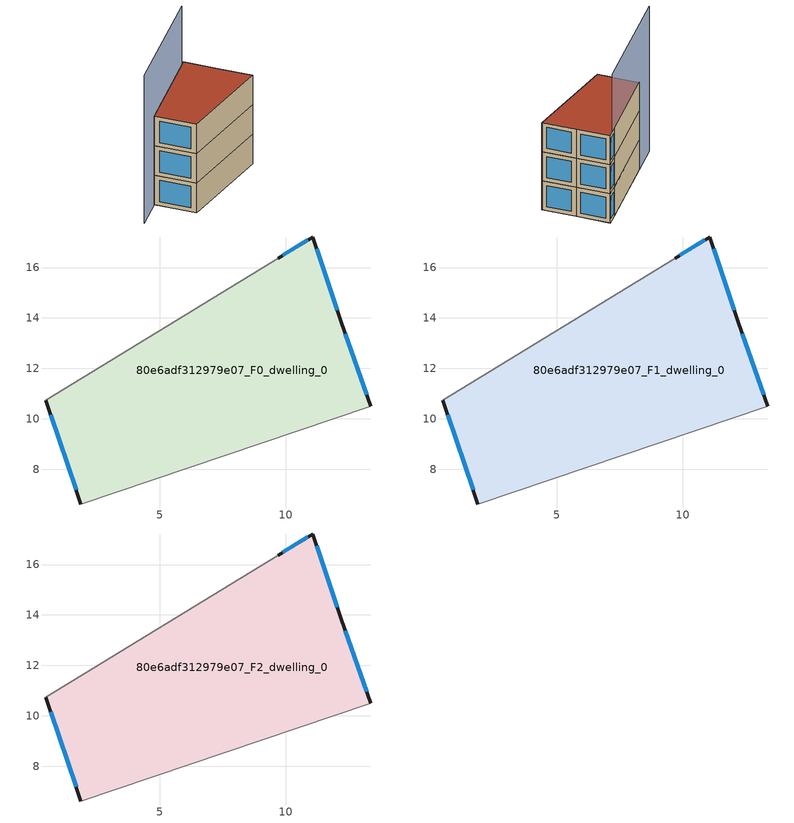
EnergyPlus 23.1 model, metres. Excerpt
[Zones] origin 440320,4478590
80e6adf312979e07_F0_dwelling_0
 floor ground (EU_floor_Construction): 13.37,10.49 12.2,13.83 11.06,17.21 9.7,16.37 0.47,10.74 1.87,6.62 z0
 wall outside (EU_wall_Construction): 1.87,6.62 0.47,10.74 / 9.7,16.37 11.06,17.21 12.2,13.83 13.37,10.49 z0:3
 wall adiabatic (EU_wall_Construction): 13.37,10.49 1.87,6.62 / 0.47,10.74 9.7,16.37 z0:3
 window (EU_Window_Construction): 11.22,16.74 12.04,14.3 / 12.36,13.37 13.21,10.95 / 1.67,7.19 0.66,10.16 / 9.89,16.49 10.87,17.09 z0.42:2.58
80e6adf312979e07_F1_dwelling_0
 floor to 80e6adf312979e07_F0_dwelling_0 (EU_floor_Construction): 13.37,10.49 12.19,13.83 11.06,17.21 9.7,16.37 0.47,10.74 1.87,6.62 z3
 wall outside (EU_wall_Construction): 1.87,6.62 0.47,10.74 / 9.7,16.37 11.06,17.21 12.2,13.83 13.37,10.49 z3:6
 wall adiabatic (EU_wall_Construction): 13.37,10.49 1.87,6.62 / 0.47,10.74 9.7,16.37 z3:6
 window (EU_Window_Construction): 11.22,16.74 12.04,14.3 / 12.36,13.37 13.21,10.95 / 1.67,7.19 0.66,10.16 / 9.89,16.49 10.87,17.09 z3.42:5.58
80e6adf312979e07_F2_dwelling_0
 floor to 80e6adf312979e07_F1_dwelling_0 (EU_floor_Construction): 13.37,10.49 12.19,13.83 11.06,17.21 9.7,16.37 0.47,10.74 1.87,6.62 z6
 wall outside (EU_wall_Construction): 1.87,6.62 0.47,10.74 / 9.7,16.37 11.06,17.21 12.2,13.83 13.37,10.49 z6:9
 wall adiabatic (EU_wall_Construction): 13.37,10.49 1.87,6.62 / 0.47,10.74 9.7,16.37 z6:9
 window (EU_Window_Construction): 11.22,16.74 12.04,14.3 / 12.36,13.37 13.21,10.95 / 1.67,7.19 0.66,10.16 / 9.89,16.49 10.87,17.09 z6.42:8.58
 roof outside (EU_roof_Construction): 11.06,17.21 12.2,13.83 13.37,10.49 1.87,6.62 0.47,10.74 9.7,16.37 z9
shading: 10.41,16.81 -3.13,8.54 z0:15
[Building]
EU S2 Campaign: North Axis=0; Terrain=City; Solar Distribution=FullExterior
[Site:Location]
Madrid: Latitude=40.5; Longitude=-3.5; Time Zone=1; Elevation=609
[SizingPeriod:WeatherFileDays]
AnnualSizingPeriod: Begin Month=1; Begin Day of Month=1; End Month=12; End Day of Month=31; Day of Week for Start Day=Monday; Use Weather File Daylight Saving Period=No; Use Weather File Rain and Snow Indicators=No
[MATERIAL]
EU_InternalMass_Material: Roughness=MediumRough; Thickness=0.1; Conductivity=1; Density=1800; Specific Heat=900; Thermal Absorptance=0.9; Solar Absorptance=0.7; Visible Absorptance=0.7
[MATERIAL:NOMASS] Roughness=MediumRough; Thermal Absorptance=0.9; Solar Absorptance=0.7; Visible Absorptance=0.7
Name | Thermal Resistance
EU_wall_NoMass | 1.60022
EU_roof_NoMass | 1.57597
EU_floor_NoMass | 0.470652
[WINDOWMATERIAL:SIMPLEGLAZINGSYSTEM]
EU_Window_SimpleGlazing: UFactor=3.28802; Solar Heat Gain Coefficient=0.85; Visible Transmittance=0.85
[CONSTRUCTION]
EU_wall_Construction: EU_wall_NoMass
EU_roof_Construction: EU_roof_NoMass
EU_floor_Construction: EU_floor_NoMass
EU_InternalMass_Construction: EU_InternalMass_Material
EU_Window_Construction: EU_Window_SimpleGlazing
[ZONE] Type=1; Multiplier=1; Ceiling Height=autocalculate; Floor Area=autocalculate; Part of Total Floor Area=Yes
Name | Volume
80e6adf312979e07_F0_dwelling_0 | 208.017
80e6adf312979e07_F1_dwelling_0; 80e6adf312979e07_F2_dwelling_0 | 208.018
[INTERNALMASS] Construction=EU_InternalMass_Construction; Surface Area=69.3391
Name | Zone or ZoneList
80e6adf312979e07_F0_dwelling_0_EU_InternalMass | 80e6adf312979e07_F0_dwelling_0
80e6adf312979e07_F1_dwelling_0_EU_InternalMass | 80e6adf312979e07_F1_dwelling_0
80e6adf312979e07_F2_dwelling_0_EU_InternalMass | 80e6adf312979e07_F2_dwelling_0
[OTHEREQUIPMENT] Fuel Type=Electricity; Design Level Calculation Method=Watts/Area; Power per Zone Floor Area=1; Fraction Latent=0; Fraction Radiant=0; Fraction Lost=0; Carbon Dioxide Generation Rate=0; EndUse Subcategory=EU_Step8_InternalGains
Name | Zone or ZoneList or Space or SpaceList | Schedule
EU_Step8_InternalGain_80e6adf312979e07_F0_dwelling_0_f000 | 80e6adf312979e07_F0_dwelling_0 | EU_Step8_GainSchedule_80e6adf312979e07_F0_dwelling_0_f000
EU_Step8_InternalGain_80e6adf312979e07_F1_dwelling_0_f000 | 80e6adf312979e07_F1_dwelling_0 | EU_Step8_GainSchedule_80e6adf312979e07_F1_dwelling_0_f000
EU_Step8_InternalGain_80e6adf312979e07_F2_dwelling_0_f000 | 80e6adf312979e07_F2_dwelling_0 | EU_Step8_GainSchedule_80e6adf312979e07_F2_dwelling_0_f000
[ZONEVENTILATION:DESIGNFLOWRATE] Schedule=EU_AlwaysOn; Design Flow Rate Calculation Method=AirChanges/Hour; Air Changes per Hour=0.480704; Ventilation Type=Natural; Fan Pressure Rise=0; Fan Total Efficiency=1; Constant Term Coefficient=1; Temperature Term Coefficient=0; Velocity Term Coefficient=0; Velocity Squared Term Coefficient=0; Minimum Indoor Temperature=-100; Maximum Indoor Temperature=100; Delta Temperature=-100; Minimum Outdoor Temperature=-100; Maximum Outdoor Temperature=100; Maximum Wind Speed=40
Name | Zone or ZoneList or Space or SpaceList
EU_ConstantAir_80e6adf312979e07_F0_dwelling_0 | 80e6adf312979e07_F0_dwelling_0
EU_ConstantAir_80e6adf312979e07_F1_dwelling_0 | 80e6adf312979e07_F1_dwelling_0
EU_ConstantAir_80e6adf312979e07_F2_dwelling_0 | 80e6adf312979e07_F2_dwelling_0
[HVACTEMPLATE:THERMOSTAT] Constant Heating Setpoint=20; Constant Cooling Setpoint=50
EU_HeatOnly_80e6adf312979e07_F0_dwelling_0; EU_HeatOnly_80e6adf312979e07_F1_dwelling_0; EU_HeatOnly_80e6adf312979e07_F2_dwelling_0
[HVACTEMPLATE:ZONE:IDEALLOADSAIRSYSTEM] System Availability Schedule=EU_AlwaysOn; Maximum Heating Supply Air Temperature=50; Minimum Cooling Supply Air Temperature=13; Maximum Heating Supply Air Humidity Ratio=0.0156; Minimum Cooling Supply Air Humidity Ratio=0.0077; Heating Limit=NoLimit; Cooling Limit=NoLimit; Heating Availability Schedule=EU_AlwaysOn; Cooling Availability Schedule=EU_CoolingOff; Dehumidification Control Type=ConstantSensibleHeatRatio; Cooling Sensible Heat Ratio=0.7; Dehumidification Setpoint=60; Humidification Control Type=None; Humidification Setpoint=30; Outdoor Air Method=None; Outdoor Air Flow Rate per Person=0.00944; Outdoor Air Flow Rate per Zone Floor Area=0; Outdoor Air Flow Rate per Zone=0; Demand Controlled Ventilation Type=None; Outdoor Air Economizer Type=NoEconomizer; Heat Recovery Type=None; Sensible Heat Recovery Effectiveness=0.7; Latent Heat Recovery Effectiveness=0.65
Name | Template Thermostat
80e6adf312979e07_F0_dwelling_0 | EU_HeatOnly_80e6adf312979e07_F0_dwelling_0
80e6adf312979e07_F1_dwelling_0 | EU_HeatOnly_80e6adf312979e07_F1_dwelling_0
80e6adf312979e07_F2_dwelling_0 | EU_HeatOnly_80e6adf312979e07_F2_dwelling_0
[SIZING:ZONE] Zone Cooling Design Supply Air Temperature Input Method=SupplyAirTemperature; Zone Cooling Design Supply Air Temperature=13; Zone Heating Design Supply Air Temperature Input Method=SupplyAirTemperature; Zone Heating Design Supply Air Temperature=50; Zone Cooling Design Supply Air Humidity Ratio=0.008; Zone Heating Design Supply Air Humidity Ratio=0.008; Cooling Design Air Flow Method=DesignDay; Cooling Design Air Flow Rate=0; Cooling Minimum Air Flow per Zone Floor Area=0.000762; Cooling Minimum Air Flow=0; Cooling Minimum Air Flow Fraction=0.2; Heating Design Air Flow Method=DesignDay; Heating Design Air Flow Rate=0; Heating Maximum Air Flow per Zone Floor Area=0.002032; Heating Maximum Air Flow=0.141576; Heating Maximum Air Flow Fraction=0.3; Account for Dedicated Outdoor Air System=No; Dedicated Outdoor Air System Control Strategy=NeutralSupplyAir; Dedicated Outdoor Air Low Setpoint Temperature for Design=autosize; Dedicated Outdoor Air High Setpoint Temperature for Design=autosize; Zone Load Sizing Method=Sensible Load Only No Latent Load; Zone Latent Cooling Design Supply Air Humidity Ratio Input Method=HumidityRatioDifference; Zone Cooling Design Supply Air Humidity Ratio Difference=0.005; Zone Latent Heating Design Supply Air Humidity Ratio Input Method=HumidityRatioDifference; Zone Humidification Design Supply Air Humidity Ratio Difference=0.005
80e6adf312979e07_F0_dwelling_0; 80e6adf312979e07_F1_dwelling_0; 80e6adf312979e07_F2_dwelling_0
[SCHEDULE:CONSTANT]
Name | Hourly Value
EU_AlwaysOn | 1
EU_CoolingOff | 0
[SCHEDULE:FILE] Column Number=1; Rows to Skip at Top=0; Number of Hours of Data=8760; Column Separator=Comma; Interpolate to Timestep=No; Minutes per Item=60; Adjust Schedule for Daylight Savings=Yes
Name | File
EU_Step8_GainSchedule_80e6adf312979e07_F0_dwelling_0_f000 | ../../schedules/80e6adf312979e07/80e6adf312979e07_F0_dwelling_0_f000_gain.csv
EU_Step8_GainSchedule_80e6adf312979e07_F1_dwelling_0_f000 | ../../schedules/80e6adf312979e07/80e6adf312979e07_F1_dwelling_0_f000_gain.csv
EU_Step8_GainSchedule_80e6adf312979e07_F2_dwelling_0_f000 | ../../schedules/80e6adf312979e07/80e6adf312979e07_F2_dwelling_0_f000_gain.csv
